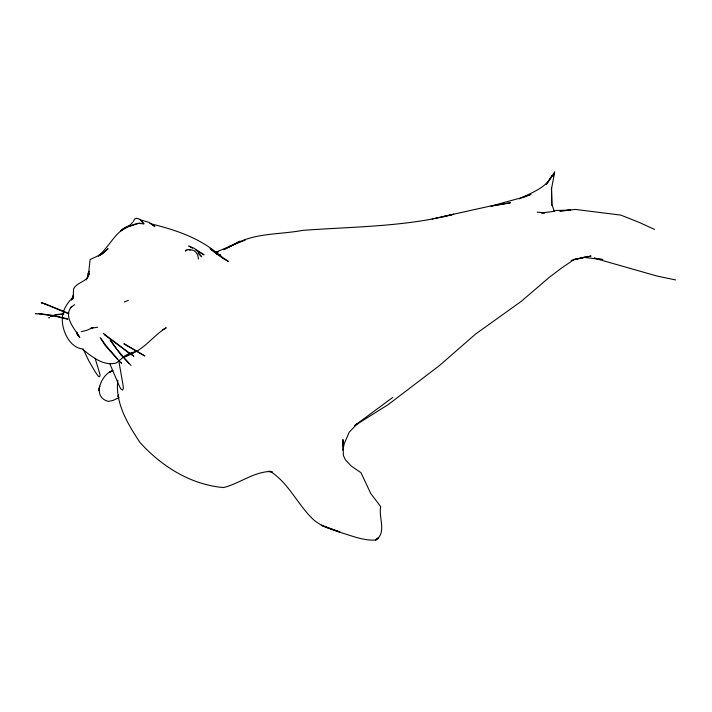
<?xml version="1.0" encoding="UTF-8"?>
<svg xmlns="http://www.w3.org/2000/svg" width="712" height="712" viewBox="0 0 712 712"><rect width="100%" height="100%" fill="white"/><g stroke="black" fill="none" stroke-linecap="round" stroke-linejoin="round"><path stroke-width="1.07" d="M342.819 446.949L342.944 439.535L343.38 455.493L345.436 459.818L351.141 465.959L360.993 472.706L370.81 493.612L380.715 506.606C378.259 516.957 387.15 533.119 375.625 540.043C363.547 540.853 352.075 535.878 340.683 532.54C331.294 529.381 321.495 526.542 313.832 519.982L313.511 519.716C297.687 504.799 289.063 483.555 270.471 471.415L268.424 471.282M117.836 380.101C114.979 403.108 127.813 424.085 139.997 442.481C161.633 466.431 190.932 484.836 223.63 487.551C239.837 483.395 253.196 472.118 270.471 471.415L272.242 471.923M132.201 352.235L125.134 355.671L116.501 362.88C103.267 366.689 91.626 356.312 81.924 348.809C68.815 347.171 60.814 328.241 62.505 316.466L62.434 316.965C62.985 309.515 67.32 302.929 72.535 297.83L71.503 299.885L73.487 295.186L73.033 298.559L73.639 288.734C76.78 283.109 83.464 282.21 87.558 277.733L87.879 273.524L89.294 271.361M551.355 189.748L554.719 171.797L546.869 183.66M342.775 450.126L344.305 443.549L349.254 432.157L357.709 423.311L355.279 425.135L392.704 397.465M118.601 394.662L118.103 396.7L118.69 394.582M87.558 277.733L89.214 273.221L86.214 279.967M89.401 273.301L88.368 275.704L90.112 259.524L101.798 254.077L108.082 248.71L102.43 253.766L98.576 255.955M73.167 296.566L73.576 295.747L71.503 299.885M49.431 317.383L48.861 318.015L49.101 317.543M133.278 221.512L134.621 219.002L136.838 218.201L139.961 219.367L143.886 223.844L137.407 223.345L126.149 227.235L120.577 231.017L126.149 227.235C114.356 233.67 108.829 247.278 98.559 255.653M553.135 176.033L554.523 173.497M546.309 184.488L552.218 175.49C545.784 188.262 531.348 192.712 519.466 198.835M186.304 249.787L185.396 251.051L188.235 249.449L193.62 250.348L196.156 252.448L197.909 255.546L198.425 259.123M99.529 255.617L100.766 253.97L98.398 255.866M132.503 222.34L130.421 224.832L125.33 227.626L139.917 222.998M71.779 306.543L70.346 307.94L74.511 304.683M71.556 306.756C62.887 316.466 74.858 329.122 79.815 337.461L76.967 333.67L78.249 335.895L76.949 332.121M574.121 259.453L590.916 256.062L574.121 259.453L561.172 268.353L548.908 277.653L521.309 301.336L475.661 333.99L439.669 365.398L388.156 404.638L354.469 425.749M235.316 243.922C255.831 232.78 280.27 234.586 302.689 230.385C353.143 226.585 404.3 226.977 453.713 214.259L442.944 216.733M162.309 330.003L166.252 327.76C152.528 336.011 143.29 351.158 127.181 355.226L129.014 354.398M112.523 370.569L109.773 372.136L112.638 370.649M223.719 249.485L239.9 241.235L233.945 244.492M223.977 249.672L233.812 244.697L228.454 246.868L245.133 240.14M112.861 370.471C100.873 374.378 91.608 397.563 108.544 401.381L112.861 400.491L119.162 397.536M81.355 331.623L86.383 330.448L93.058 327.618L90.709 328.339L97.597 327.217M131.764 353.161L134.515 351.915L126.398 356.436L123.363 357.157M233.812 244.697L215.567 252.333M124.377 301.995L128.32 300.348M50.534 316.368L55.999 314.615L63.617 313.814M522.768 197.749L530.974 194.367L519.991 198.141L491.155 206.026M50.596 316.653L56.221 314.864L63.795 314.099M216.395 252.333L218.379 251.745L214.25 252.288M432.131 218.958L489.883 206.168L510.415 202.786L491.155 206.133M571.193 260.432L585.024 257.237M35.6 313.734L36.161 313.645M544.52 212.95L541.378 212.87L551.675 211.704L556.152 210.476L570.695 210.129L559.846 211.037L575.403 209.435L620.793 215.095L639.367 222.473L654.488 229.406M35.707 313.734L39.196 313.858M537.186 212.14L544.52 212.772M39.035 313.858L54.13 315.968L67.818 319.279M39.276 313.583L54.281 315.665L67.471 318.843M268.807 471.682L272.046 472.056M583.368 257.326L602.859 259.577L598.596 258.83M41.928 302.876L41.252 302.751L44.411 303.766M594.333 258.082L596.46 258.456M216.564 254.38L220.836 255.19L215.602 253.534M675.626 279.932L656.945 276.025L594.333 258.198M42.257 303.027L44.304 303.65M149.867 223.568C176.425 230.047 203.054 238.805 223.061 258.518L210.832 249.369M44.447 303.526L68.779 313.476M44.224 303.739L68.663 313.778M188.235 249.449L190.22 250.206M223.105 258.456L228.516 261.535L209.969 248.693M152.368 225.01L154.878 226.46L149.431 222.518L140.166 219.732L143.886 223.844M192.534 248.203L188.689 245.978L193.771 248.114L204.068 254.86L195.417 249.868M123.87 343.914L144.919 356.018L124.164 343.7M126.914 351.399L133.883 356.231L131.934 354.834M126.567 351.149L130.901 354.202M126.78 351.408L104.281 334.622M127.03 351.238L104.771 334.48M103.258 333.314L104.628 334.391M131.079 365.487L121.182 355.208L110.155 340.38M198.105 252.698L201.736 256.818L198.167 253.223M117.329 358.973L121.672 363.369M120.729 362.47L121.574 363.369M117.16 358.964L105.234 345.462L100.143 337.604M128.792 363.2L117.471 349.975L111.152 341.057M117.471 358.821L105.688 345.347L101.3 338.912M83.117 348.907L88.742 360.726L95.186 371.815L98.292 376.265L99.591 376.835L100.134 374.966L95.096 358.216M109.879 363.877L119.135 385.673L120.737 388.752L122.517 390.078L123.381 388.378L123.043 385.121L118.824 360.966M554.443 211.633L551.836 204.442L551.515 188.084L551.844 205.314M99.057 389.268L98.808 390.746L99.662 386.153L99.057 389.268M378.259 537.925L375.625 540.043L378.259 537.925M127.154 227.217L122.179 229.584L127.154 227.217M339.927 532.015L321.415 525.322L339.927 532.015"/></g></svg>
